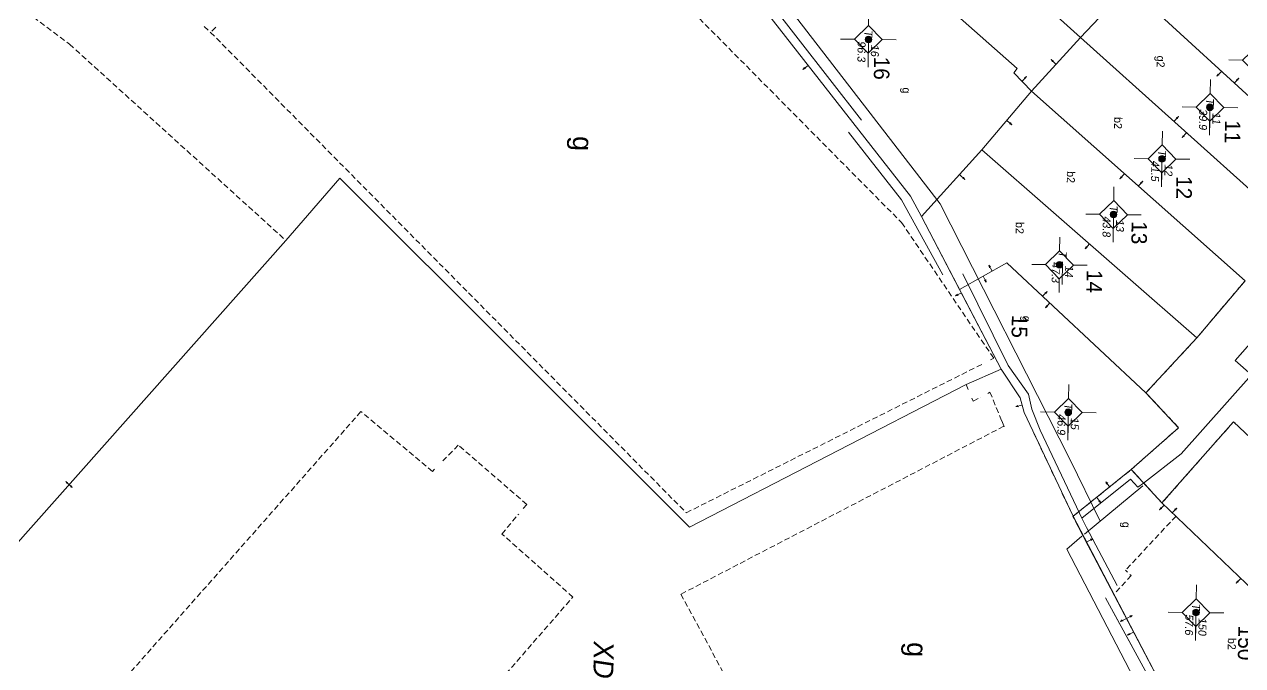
# Model space of a CAD drawing. Extents: x 601689 to 602595, y 1189742 to 1190763.
# Drawn here: x 602090.1 to 602144.9, y 1190451.9 to 1190480.8 of the extents above; entities that cross this region are included whole.
import ezdxf
from ezdxf.enums import TextEntityAlignment as Align

# ---------------------------------------------------------------- set-up
doc = ezdxf.new("R2010")
doc.units = 0
doc.header["$MEASUREMENT"] = 0
doc.linetypes.add('HIDDEN', pattern=[0.375, 0.25, -0.125])
for name, color, linetype in [('10', 250, 'Continuous'), ('11', 7, 'Continuous'), ('13', 7, 'Continuous'), ('14', 7, 'Continuous'), ('15', 7, 'Continuous'), ('16', 7, 'Continuous'), ('22', 7, 'Continuous'), ('53', 7, 'Continuous'), ('57', 7, 'Continuous')]:
    doc.layers.add(name, color=color, linetype=linetype)
doc.layers.get('0').off()
doc.styles.add('TXT', font='vnshx.shx')

# ---------------------------------------------------------------- blocks, each defined once
blk = doc.blocks.new('NH3R')
at = {"layer": '16', "color": 7, "linetype": 'Continuous', "lineweight": 0}
for p, q in [((0, 0), (0.297, -0.005)), ((0.297, -0.005), (0.186, 0.031)), ((0.297, -0.005), (0.189, -0.033))]:
    blk.add_line(p, q, dxfattribs=at)
blk = doc.blocks.new('*M1400140014001400')
at = {"layer": '13', "color": 3, "linetype": 'Continuous', "lineweight": 0}
blk.add_line((602385.765, 1189805.105), (602386.785, 1189805.105), dxfattribs=at)
at = {"layer": '13', "color": 3, "linetype": 'Continuous', "lineweight": 0, "style": 'TXT', "oblique": 7.6055}
for s, p in [('150', (602385.915, 1189805.405)), ('57.6', (602385.765, 1189804.805))]:
    blk.add_text(s, height=0.36, dxfattribs=at).set_placement(p, align=Align.MIDDLE_LEFT)
blk.add_text('T', height=0.36, dxfattribs=at).set_placement((602385.568, 1189805.105), align=Align.MIDDLE_RIGHT)
blk = doc.blocks.new('Q')
at = {"color": 7, "linetype": 'Continuous', "lineweight": 0, "style": 'TXT'}
for s, height, p in [('%%167o v%%207 th%%184ng 10 n%%168m 2001 %%174%%213n th%%184ng 5 n%%168m 2002', 0.5, (0, 5.4)), ('Ki%%211m tra th%%184ng      n%%168m', 0.5, (21, 5.4)), ('C%%172 quan %%174o v%%207: X%%221 nghi%%214p PTCN Tr%%190c %%174%%222a - B%%182n %%174%%229 ', 0.5, (0, 4.4)), ('C%%172 quan ki%%211m tra: C%%171ng ty XNK v%%181 t%%173 v%%202n d%%222ch v%%244 %%167o %%174%%185c B%%182n %%174%%229', 0.499998, (21, 4.4))]:
    blk.add_text(s, height=height, dxfattribs=at).set_placement(p)
blk = doc.blocks.new('CENTRD')
at = {"layer": '11', "linetype": 'Continuous', "lineweight": 0}
h = blk.add_hatch(color=2, dxfattribs=at)
edge = h.paths.add_edge_path()
edge.add_arc((0, 0), 0.15, 0, 360)
at = {"layer": '11', "color": 2, "linetype": 'Continuous', "lineweight": 0}
for p, q in [((0, 1.25), (0, 0.625)), ((0, 0.625), (-0.625, 0)), ((0.625, 0), (0, 0.625)), ((-0.625, 0), (-1.25, 0)), ((-0.625, 0), (0, -0.625)), ((0, -0.625), (0.625, 0)), ((1.25, 0), (0.625, 0)), ((0, -0.625), (0, -1.25))]:
    blk.add_line(p, q, dxfattribs=at)
blk.add_circle((0, 0), 0.15, dxfattribs=at)
blk = doc.blocks.new('NH3')
at = {"layer": '16', "color": 7, "linetype": 'Continuous', "lineweight": 0}
for p, q in [((-0.199, -0.002), (-0.113, 0.021)), ((0.197, -0.012), (0.107, 0.015)), ((-0.199, -0.002), (0.197, -0.012)), ((-0.199, -0.002), (-0.116, -0.035)), ((0.197, -0.012), (0.104, -0.027))]:
    blk.add_line(p, q, dxfattribs=at)
blk = doc.blocks.new('*M2092209220922092')
at = {"layer": '13', "color": 3, "linetype": 'Continuous', "lineweight": 0}
blk.add_line((602390.248, 1189774.406), (602394.072, 1189774.406), dxfattribs=at)
at = {"layer": '13', "color": 3, "linetype": 'Continuous', "lineweight": 0, "style": 'TXT', "oblique": 7.6055}
for s, p in [('1', (602390.622, 1189775.156)), ('1428.7', (602390.248, 1189773.656))]:
    blk.add_text(s, height=0.9, dxfattribs=at).set_placement(p, align=Align.MIDDLE_LEFT)
blk.add_text('XD', height=0.9, dxfattribs=at).set_placement((602389.953, 1189774.406), align=Align.MIDDLE_RIGHT)
blk = doc.blocks.new('*M2114211421142114')
at = {"layer": '13', "color": 3, "linetype": 'Continuous', "lineweight": 0}
blk.add_line((602363.035, 1189805.402), (602364.055, 1189805.402), dxfattribs=at)
at = {"layer": '13', "color": 3, "linetype": 'Continuous', "lineweight": 0, "style": 'TXT', "oblique": 7.6055}
blk.add_text('T', height=0.36, dxfattribs=at).set_placement((602362.838, 1189805.402), align=Align.MIDDLE_RIGHT)
for s, p in [('11', (602363.185, 1189805.702)), ('39.9', (602363.035, 1189805.102))]:
    blk.add_text(s, height=0.36, dxfattribs=at).set_placement(p, align=Align.MIDDLE_LEFT)
blk = doc.blocks.new('*M2117211721172117')
at = {"layer": '13', "color": 3, "linetype": 'Continuous', "lineweight": 0}
blk.add_line((602365.386, 1189803.279), (602366.406, 1189803.279), dxfattribs=at)
at = {"layer": '13', "color": 3, "linetype": 'Continuous', "lineweight": 0, "style": 'TXT', "oblique": 7.6055}
blk.add_text('T', height=0.36, dxfattribs=at).set_placement((602365.189, 1189803.279), align=Align.MIDDLE_RIGHT)
for s, p in [('12', (602365.536, 1189803.579)), ('41.5', (602365.386, 1189802.979))]:
    blk.add_text(s, height=0.36, dxfattribs=at).set_placement(p, align=Align.MIDDLE_LEFT)
blk = doc.blocks.new('*M2120212021202120')
at = {"layer": '13', "color": 3, "linetype": 'Continuous', "lineweight": 0}
blk.add_line((602367.918, 1189801.132), (602368.938, 1189801.132), dxfattribs=at)
at = {"layer": '13', "color": 3, "linetype": 'Continuous', "lineweight": 0, "style": 'TXT', "oblique": 7.6055}
blk.add_text('T', height=0.36, dxfattribs=at).set_placement((602367.721, 1189801.132), align=Align.MIDDLE_RIGHT)
for s, p in [('13', (602368.068, 1189801.432)), ('43.8', (602367.918, 1189800.832))]:
    blk.add_text(s, height=0.36, dxfattribs=at).set_placement(p, align=Align.MIDDLE_LEFT)
blk = doc.blocks.new('*M2123212321232123')
at = {"layer": '13', "color": 3, "linetype": 'Continuous', "lineweight": 0}
blk.add_line((602376.844, 1189799.227), (602377.864, 1189799.227), dxfattribs=at)
at = {"layer": '13', "color": 3, "linetype": 'Continuous', "lineweight": 0, "style": 'TXT', "oblique": 7.6055}
for s, p in [('15', (602376.994, 1189799.527)), ('46.9', (602376.844, 1189798.927))]:
    blk.add_text(s, height=0.36, dxfattribs=at).set_placement(p, align=Align.MIDDLE_LEFT)
blk.add_text('T', height=0.36, dxfattribs=at).set_placement((602376.647, 1189799.227), align=Align.MIDDLE_RIGHT)
blk = doc.blocks.new('*M2124212421242124')
at = {"layer": '13', "color": 3, "linetype": 'Continuous', "lineweight": 0}
blk.add_line((602370.216, 1189798.734), (602371.236, 1189798.734), dxfattribs=at)
at = {"layer": '13', "color": 3, "linetype": 'Continuous', "lineweight": 0, "style": 'TXT', "oblique": 7.6055}
blk.add_text('T', height=0.36, dxfattribs=at).set_placement((602370.019, 1189798.734), align=Align.MIDDLE_RIGHT)
for s, p in [('14', (602370.366, 1189799.034)), ('47.3', (602370.216, 1189798.434))]:
    blk.add_text(s, height=0.36, dxfattribs=at).set_placement(p, align=Align.MIDDLE_LEFT)
blk = doc.blocks.new('*M2135213521352135')
at = {"layer": '13', "color": 3, "linetype": 'Continuous', "lineweight": 0}
blk.add_line((602360.206, 1189789.99), (602361.226, 1189789.99), dxfattribs=at)
at = {"layer": '13', "color": 3, "linetype": 'Continuous', "lineweight": 0, "style": 'TXT', "oblique": 7.6055}
blk.add_text('T', height=0.36, dxfattribs=at).set_placement((602360.009, 1189789.99), align=Align.MIDDLE_RIGHT)
for s, p in [('16', (602360.356, 1189790.29)), ('96.3', (602360.206, 1189789.69))]:
    blk.add_text(s, height=0.36, dxfattribs=at).set_placement(p, align=Align.MIDDLE_LEFT)

msp = doc.modelspace()

# ---------------------------------------------------------------- linework, layer by layer
at = {"layer": '10', "color": 7, "linetype": 'Continuous', "lineweight": 0}
for p, q in [((602128.043, 1190488.815), (602137.635, 1190480.193)), ((602139.715, 1190482.385), (602137.635, 1190480.193)), ((602149.278, 1190473.803), (602139.816, 1190482.483)), ((602137.635, 1190480.193), (602135.422, 1190477.774)), ((602147.178, 1190471.611), (602137.635, 1190480.193)), ((602135.422, 1190477.774), (602133.196, 1190475.134)), ((602145.036, 1190469.251), (602135.422, 1190477.774)), ((602133.196, 1190475.134), (602130.484, 1190472.141)), ((602142.87, 1190466.68), (602133.196, 1190475.134)), ((602132.19, 1190468.857), (602130.484, 1190472.141)), ((602145.036, 1190469.251), (602142.87, 1190466.68)), ((602142.87, 1190466.68), (602140.576, 1190464.211)), ((602141.298, 1190459.261), (602148.395, 1190452.453))]:
    msp.add_line(p, q, dxfattribs=at)
for points in [[(602059.133, 1190556.904), (602065.161, 1190559.651), (602069.69, 1190561.769), (602070.474, 1190562.038), (602088.17, 1190546.295), (602090.72, 1190544.19), (602102.397, 1190533.709), (602106.555, 1190529.842), (602104.919, 1190528.704), (602101.904, 1190526.865), (602098.764, 1190524.719), (602092.467, 1190520.625), (602100.999, 1190509.077), (602101.678, 1190508.248), (602107.631, 1190500.385), (602110.736, 1190497.123), (602119.293, 1190486.665), (602120.788, 1190484.804), (602129.978, 1190473.057), (602130.484, 1190472.141), (602134.061, 1190465.271)], [(602125.962, 1190486.583), (602134.776, 1190478.792), (602134.633, 1190478.594), (602135.422, 1190477.774)], [(602120.788, 1190484.804), (602129.978, 1190473.057), (602130.484, 1190472.141)], [(602134.061, 1190465.271), (602132.481, 1190464.583), (602120.032, 1190458.163), (602104.297, 1190473.87), (602101.869, 1190471.063), (602082.346, 1190449.089), (602082.755, 1190442.414), (602094.414, 1190432.063), (602095.097, 1190430.164)], [(602140.576, 1190464.211), (602134.316, 1190470.058), (602132.19, 1190468.857)], [(602140.576, 1190464.211), (602142.045, 1190462.642), (602139.919, 1190460.76), (602137.3, 1190458.656), (602135.094, 1190463.327), (602134.923, 1190463.989), (602134.061, 1190465.271), (602132.19, 1190468.857)], [(602141.773, 1190450.124), (602137.621, 1190458.012), (602137.3, 1190458.656), (602135.094, 1190463.327), (602134.923, 1190463.989), (602134.061, 1190465.271)], [(602148.395, 1190452.453), (602151.726, 1190456.109), (602144.519, 1190462.908), (602141.298, 1190459.261)], [(602141.773, 1190450.124), (602137.3, 1190458.656), (602139.919, 1190460.76), (602141.298, 1190459.261)]]:
    msp.add_lwpolyline(points, dxfattribs=at)
at = {"layer": '14', "color": 6, "linetype": 'HIDDEN', "lineweight": 0}
for p, q in [((602109.922, 1190491.693), (602129.581, 1190471.863)), ((602098.719, 1190480.647), (602098.486, 1190480.42)), ((602132.481, 1190464.583), (602132.587, 1190464.331)), ((602132.743, 1190463.969), (602132.801, 1190463.838)), ((602132.801, 1190463.838), (602133.134, 1190464.013)), ((602133.456, 1190464.18), (602133.557, 1190464.238)), ((602133.557, 1190464.238), (602134.079, 1190462.96)), ((602134.089, 1190462.95), (602134.186, 1190462.709)), ((602134.186, 1190462.709), (602119.641, 1190455.148)), ((602141.931, 1190458.663), (602139.657, 1190456.234)), ((602139.657, 1190456.234), (602139.746, 1190456.142)), ((602139.914, 1190455.99), (602139.132, 1190455.151)), ((602139.854, 1190456.041), (602139.914, 1190455.99)), ((602119.641, 1190455.148), (602126.567, 1190442.472))]:
    msp.add_line(p, q, dxfattribs=at)
for points in [[(602098.486, 1190480.42), (602119.892, 1190458.815), (602133.214, 1190465.502)], [(602133.576, 1190465.688), (602133.727, 1190465.766), (602129.581, 1190471.863)], [(602108.568, 1190460.771), (602108.476, 1190460.672), (602105.253, 1190463.366), (602094.009, 1190450.66), (602089.404, 1190445.282)], [(602112.554, 1190459.006), (602112.716, 1190459.193), (602109.633, 1190461.856), (602108.882, 1190461.096)], [(602111.716, 1190457.757), (602111.598, 1190457.858), (602112.35, 1190458.759)], [(602109.312, 1190448.74), (602114.789, 1190455.025), (602111.726, 1190457.747)]]:
    msp.add_lwpolyline(points, dxfattribs=at)
msp.add_point((602134.186, 1190462.709), dxfattribs=at)
at = {"layer": '22', "color": 7, "linetype": 'HIDDEN', "lineweight": 0}
for p, q in [((602098.19, 1190480.683), (602098.486, 1190480.42)), ((602145.036, 1190469.251), (602142.87, 1190466.68)), ((602142.87, 1190466.68), (602140.576, 1190464.211)), ((602140.576, 1190464.211), (602142.045, 1190462.642)), ((602135.531, 1190462.4), (602137.3, 1190458.656)), ((602142.045, 1190462.642), (602139.919, 1190460.76)), ((602137.3, 1190458.656), (602139.919, 1190460.76)), ((602139.919, 1190460.76), (602141.298, 1190459.261)), ((602140.311, 1190452.905), (602137.29, 1190458.646))]:
    msp.add_line(p, q, dxfattribs=at)
for points in [[(602086.431, 1190483.715), (602086.912, 1190483.809), (602092.139, 1190479.887), (602101.869, 1190471.063)], [(602148.685, 1190458.98), (602144.519, 1190462.908), (602141.298, 1190459.261)]]:
    msp.add_lwpolyline(points, dxfattribs=at)
at = {"layer": '57', "color": 172, "linetype": 'Continuous', "lineweight": 0}
for p, q in [((602122.939, 1190482.694), (602127.774, 1190476.477)), ((602137.819, 1190457.859), (602140.43, 1190460.033)), ((602139.989, 1190452.74), (602138.76, 1190454.986))]:
    msp.add_line(p, q, dxfattribs=at)
for points in [[(602138.517, 1190458.44), (602137.156, 1190461.229), (602131.313, 1190472.709), (602124.395, 1190481.664)], [(602153.994, 1190476.329), (602144.587, 1190465.667), (602145.327, 1190465.016), (602142.159, 1190461.47), (602140.47, 1190460.153)], [(602127.196, 1190475.936), (602129.575, 1190472.883), (602131.438, 1190469.517)], [(602153.485, 1190475.755), (602144.587, 1190465.667), (602145.327, 1190465.016), (602142.159, 1190461.47), (602140.47, 1190460.153)], [(602137.699, 1190458.57), (602137.592, 1190458.792), (602135.823, 1190462.537), (602135.436, 1190463.472), (602135.285, 1190464.154), (602134.382, 1190465.436), (602132.339, 1190469.554)], [(602135.823, 1190462.537), (602137.592, 1190458.792), (602137.699, 1190458.57)], [(602139.287, 1190455.539), (602137.903, 1190458.158), (602137.699, 1190458.57), (602139.883, 1190460.321), (602140.209, 1190459.966), (602140.47, 1190460.153)], [(602139.287, 1190455.539), (602137.903, 1190458.158), (602137.699, 1190458.57), (602139.883, 1190460.321), (602140.209, 1190459.966), (602140.47, 1190460.153)], [(602129.982, 1190444.976), (602136.472, 1190448.567), (602140.449, 1190450.573), (602137.01, 1190457.18), (602137.698, 1190457.76)], [(602133.843, 1190446.493), (602141.335, 1190450.271), (602138.76, 1190454.986)]]:
    msp.add_lwpolyline(points, dxfattribs=at)

# ---------------------------------------------------------------- block references
at = {"color": 7, "linetype": 'Continuous', "lineweight": 0, "rotation": 269.1680420500809}
msp.add_blockref('Q', (602117.147, 1190504.543), dxfattribs=at)
at = {"layer": '11', "color": 2, "linetype": 'Continuous', "lineweight": 0, "rotation": 269.1680420500809}
for p in [(602128.088, 1190480.102), (602145.551, 1190479.165), (602143.457, 1190477.05), (602141.3, 1190474.73), (602139.116, 1190472.229), (602136.685, 1190469.966), (602137.082, 1190463.332), (602142.83, 1190454.326)]:
    msp.add_blockref('CENTRD', p, dxfattribs=at)
at = {"layer": '13', "color": 3, "linetype": 'Continuous', "lineweight": 0, "rotation": 269.1680420500809}
for name, p in [('*M2135213521352135', (-578790.27, 1810052.359)), ('*M2114211421142114', (-578790.27, 1810052.359)), ('*M2117211721172117', (-578790.27, 1810052.359)), ('*M2120212021202120', (-578790.27, 1810052.359)), ('*M2124212421242124', (-578790.127, 1810052.566)), ('*M2123212321232123', (-578790.27, 1810052.359)), ('*M1400140014001400', (-578790.27, 1810052.359)), ('*M2092209220922092', (-578786.183, 1810053.254))]:
    msp.add_blockref(name, p, dxfattribs=at)
at = {"layer": '16', "color": 7, "linetype": 'Continuous', "lineweight": 0}
for name, p, xscale, yscale, rotation in [('NH3R', (602125.377, 1190478.93), 1.000001981590237, 1.000001981590237, 218.0333980709509), ('NH3R', (602143.974, 1190478.665), 0.9999986920240416, 0.9999986920240416, 228.3019539479247), ('NH3R', (602141.834, 1190476.415), 1.000002436565377, 1.000002436565377, 48.44381459055403), ('NH3R', (602142.407, 1190475.907), 0.9999989054393786, 0.9999989054393786, 228.0371838883193), ('NH3R', (602132.201, 1190474.007), 1.000002372684122, 1.000002372684122, 318.5289531125899), ('NH3R', (602139.611, 1190474.055), 0.9999989054393786, 0.9999989054393786, 228.0371838883193), ('NH3R', (602140.234, 1190473.507), 1.000002436565377, 1.000002436565377, 48.44381459055403), ('NH3R', (602138.038, 1190470.907), 0.9999981285396788, 0.9999981285396788, 228.860538323368), ('NH3R', (602133.651, 1190469.687), 1.000002596799757, 1.000002596799757, 119.4505595691277), ('NH3R', (602133.248, 1190469.452), 1.000002596799757, 1.000002596799757, 299.4505595691278), ('NH3R', (602132.278, 1190468.705), 1.000001319954703, 1.000001319954703, 207.4978548143584), ('NH3R', (602136.251, 1190468.251), 0.9999981285396788, 0.9999981285396788, 228.860538323368), ('NH3R', (602135.009, 1190463.658), 1.000001551594954, 1.000001551594954, 194.4671298937502), ('NH3', (602092.107, 1190460.077), 1.000001928843724, 1.000001928843724, 138.3796855127642), ('NH3R', (602141.397, 1190459.16), 1.000002112074145, 1.000002112074145, 226.1957952245845), ('NH3R', (602141.762, 1190458.815), 0.9999982523020008, 0.9999982523020008, 46.66782215252617), ('NH3R', (602144.852, 1190455.862), 1.000002112074145, 1.000002112074145, 226.1957952245845), ('NH3R', (602139.697, 1190454.063), 0.9999982659630186, 0.9999982659630186, 27.7662367339608), ('NH3R', (602140.019, 1190453.448), 0.9999982659630182, 0.9999982659630182, 207.7662367339607)]:
    msp.add_blockref(name, p, dxfattribs=dict(at, xscale=xscale, yscale=yscale, rotation=rotation))
for p, rotation in [((602125.377, 1190478.93), 218.0430654051597), ((602136.528, 1190478.988), 137.5551308133587), ((602135.008, 1190478.219), 48.5291555713877), ((602144.548, 1190478.138), 47.46120757623929), ((602134.314, 1190476.458), 319.854325029558), ((602135.926, 1190468.555), 47.23427524433184), ((602138.948, 1190459.973), 128.7823804811084), ((602138.362, 1190459.502), 307.8343088239777), ((602137.915, 1190457.508), 27.76038110421767), ((602139.697, 1190454.063), 207.7603811042177)]:
    msp.add_blockref('NH3R', p, dxfattribs=dict(at, rotation=rotation))

# ---------------------------------------------------------------- texts
at = {"layer": '15', "color": 7, "linetype": 'Continuous', "lineweight": 0, "style": 'TXT'}
for s, height, p in [('g2', 0.36, (602141.244, 1190479.373)), ('g', 0.36, (602129.804, 1190477.94)), ('b2', 0.36, (602139.326, 1190476.61)), ('g', 0.9, (602115.243, 1190475.75)), ('b2', 0.36, (602137.203, 1190474.178)), ('b2', 0.36, (602134.901, 1190471.89)), ('g', 0.36, (602135.204, 1190467.676)), ('g', 0.36, (602139.697, 1190458.404)), ('g', 0.9, (602130.282, 1190452.992)), ('b2', 0.36, (602144.446, 1190453.188))]:
    msp.add_text(s, height=height, rotation=269.2144, dxfattribs=at).set_placement(p, align=Align.MIDDLE_LEFT)
at = {"layer": '53', "color": 200, "linetype": 'Continuous', "lineweight": 0, "style": 'TXT'}
for s, p in [('16', (602128.693, 1190479.326)), ('11', (602144.485, 1190476.469)), ('12', (602142.3, 1190473.959)), ('13', (602140.282, 1190471.926)), ('14', (602138.262, 1190469.734)), ('15', (602134.895, 1190467.719)), ('150', (602145.083, 1190453.739))]:
    msp.add_text(s, height=0.7, rotation=269.2144, dxfattribs=at).set_placement(p, align=Align.MIDDLE_LEFT)

doc.saveas('drawing.dxf')
